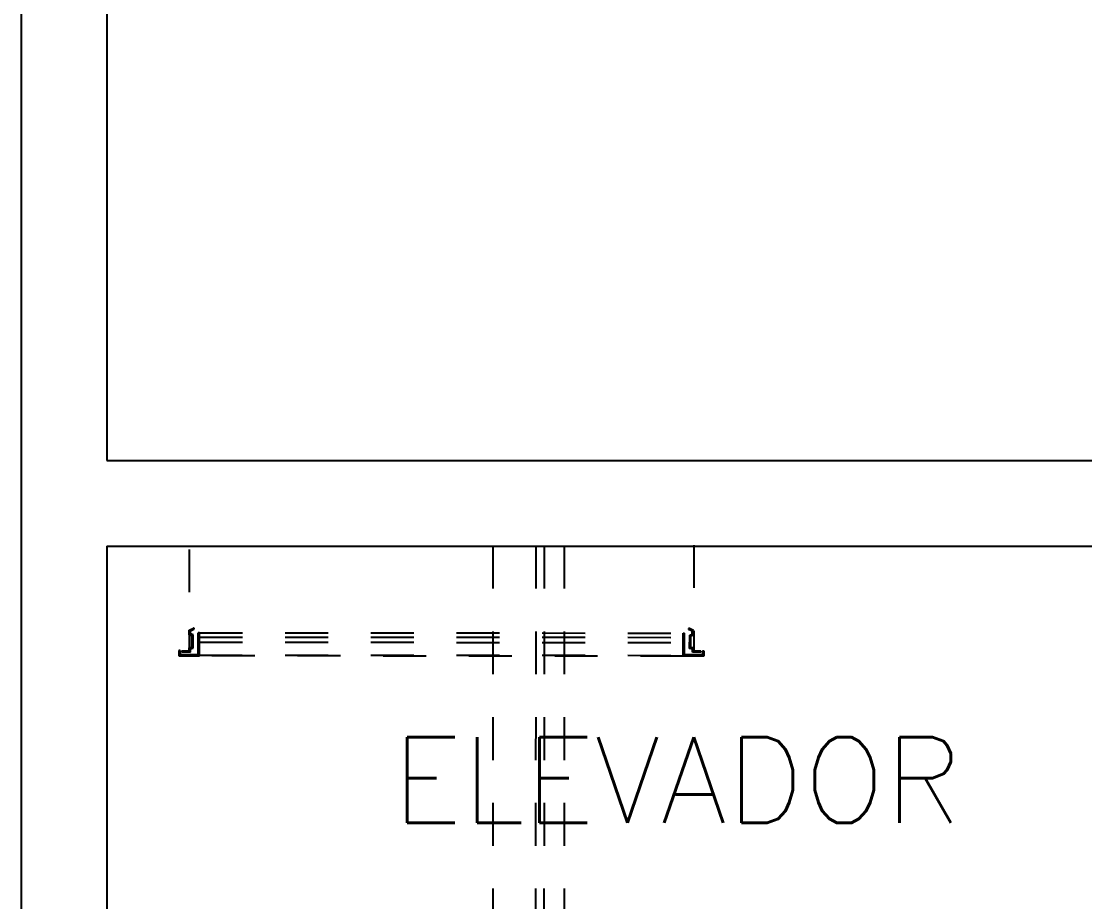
# Model space of a CAD drawing. Extents: x -248 to -11, y 347 to 447.
# Drawn here: x -117.269 to -114.787, y 419.119 to 421.173 of the extents above; entities that cross this region are included whole.
import ezdxf

# ---------------------------------------------------------------- set-up
doc = ezdxf.new("R2010")
doc.units = 0
doc.header["$LTSCALE"] = 0.02
doc.header["$MEASUREMENT"] = 0
doc.linetypes.add('HIDDEN', pattern=[0.375, 0.25, -0.125])
for name, color, linetype in [('ALV', 2, 'CONTINUOUS'), ('AR-PIS-DSN', 1, 'CONTINUOUS'), ('DT-PRJ', 1, 'HIDDEN'), ('TEXTO', 2, 'CONTINUOUS')]:
    doc.layers.add(name, color=color, linetype=linetype)
doc.styles.add('UNB-100', font='simplex.shx', dxfattribs={"height": 0.2})

# ---------------------------------------------------------------- blocks, each defined once
blk = doc.blocks.new('gr01-p2')
at = {"layer": 'DT-PRJ'}
for p, q in [((0.0239, 0.0599), (0.0337, 0.0648)), ((0.0239, 0.0493), (0.0239, 0.0599)), ((0.0269, 0.0581), (0.035, 0.0622)), ((0.0269, 0.0514), (0.0269, 0.0581)), ((0.033, 0.0494), (0.0269, 0.0514)), ((0.045, 0.003), (0.045, 0.054)), ((0.048, 0.054), (0.045, 0.054)), ((0.048, 0.054), (1.177, 0.054)), ((0.048, 0), (0.048, 0.054)), ((1.177, 0), (1.177, 0.054)), ((1.177, 0.054), (1.18, 0.054)), ((1.18, 0.003), (1.18, 0.054)), ((1.1981, 0.0581), (1.19, 0.0622)), ((1.2011, 0.0599), (1.1913, 0.0648)), ((1.192, 0.0494), (1.1981, 0.0514)), ((1.1981, 0.0514), (1.1981, 0.0581)), ((1.2011, 0.0493), (1.2011, 0.0599)), ((0.03, 0.0472), (0.0239, 0.0493)), ((0.03, 0.0203), (0.03, 0.0472)), ((0.033, 0.0178), (0.033, 0.0494)), ((0.048, 0.044), (1.177, 0.044)), ((0.048, 0.032), (1.177, 0.032)), ((1.177, 0.032), (1.177, 0)), ((1.192, 0.0178), (1.192, 0.0494)), ((1.195, 0.0472), (1.2011, 0.0493)), ((1.195, 0.0203), (1.195, 0.0472)), ((0.003, 0.0122), (0, 0.0122)), ((0, 0.0122), (0, 0)), ((0, 0), (0.048, 0)), ((0.003, 0.0122), (0.003, 0.003)), ((0.003, 0.003), (0.045, 0.003)), ((0.0067, 0.0121), (0.0067, 0.0091)), ((0.0067, 0.0121), (0.0237, 0.0121)), ((0.0067, 0.0091), (0.0267, 0.0091)), ((0.0067, 0.0091), (0.0078, 0.0091)), ((0.0237, 0.0192), (0.03, 0.0203)), ((0.0237, 0.0121), (0.0237, 0.0192)), ((0.0267, 0.0167), (0.033, 0.0178)), ((0.0267, 0.0091), (0.0267, 0.0167)), ((0.048, 0.002), (1.177, 0.002)), ((1.177, 0), (0.048, 0)), ((1.225, 0), (1.177, 0)), ((1.222, 0.003), (1.18, 0.003)), ((1.1983, 0.0167), (1.192, 0.0178)), ((1.2013, 0.0192), (1.195, 0.0203)), ((1.1983, 0.0091), (1.1983, 0.0167)), ((1.2183, 0.0091), (1.1983, 0.0091)), ((1.2013, 0.0121), (1.2013, 0.0192)), ((1.2183, 0.0121), (1.2013, 0.0121)), ((1.2183, 0.0091), (1.2172, 0.0091)), ((1.2183, 0.0121), (1.2183, 0.0091)), ((1.222, 0.0122), (1.225, 0.0122)), ((1.222, 0.0122), (1.222, 0.003)), ((1.225, 0.0122), (1.225, 0))]:
    blk.add_line(p, q, dxfattribs=at)
for centre, start, end in [((0.0343, 0.0635), 296.5428, 116.5428), ((1.1907, 0.0635), 63.4572, 243.4572)]:
    blk.add_arc(centre, 0.0015, start, end, dxfattribs=at)

msp = doc.modelspace()

# ---------------------------------------------------------------- linework, layer by layer
at = {"layer": 'ALV'}
for p, q in [((-117.2692, 430.0397), (-117.2692, 417.0584)), ((-117.0692, 430.0397), (-117.0692, 420.1485)), ((-117.0692, 420.1485), (-113.2559, 420.1485)), ((-117.0692, 419.9485), (-113.2559, 419.9485)), ((-117.0692, 419.9485), (-117.0692, 417.0613))]:
    msp.add_line(p, q, dxfattribs=at)
at = {"layer": 'DT-PRJ'}
for p, q in [((-116.0682, 419.0497), (-116.0676, 419.9479)), ((-116.0486, 419.0497), (-116.048, 419.9481)), ((-116.0017, 419.0496), (-116.0012, 419.9485)), ((-115.6998, 419.9511), (-115.6999, 419.7039)), ((-116.8774, 419.941), (-116.8776, 419.7048)), ((-116.1682, 419.0497), (-116.1676, 419.9471))]:
    msp.add_line(p, q, dxfattribs=at)

# ---------------------------------------------------------------- block references
at = {"layer": 'AR-PIS-DSN', "rotation": 359.9641266187377}
msp.add_blockref('gr01-p2', (-116.9013, 419.6926), dxfattribs=at)

# ---------------------------------------------------------------- texts
at = {"layer": 'TEXTO', "style": 'UNB-100'}
msp.add_text('ELEVADOR', height=0.2, dxfattribs=at).set_placement((-116.4027, 419.3029))

doc.saveas('drawing.dxf')
